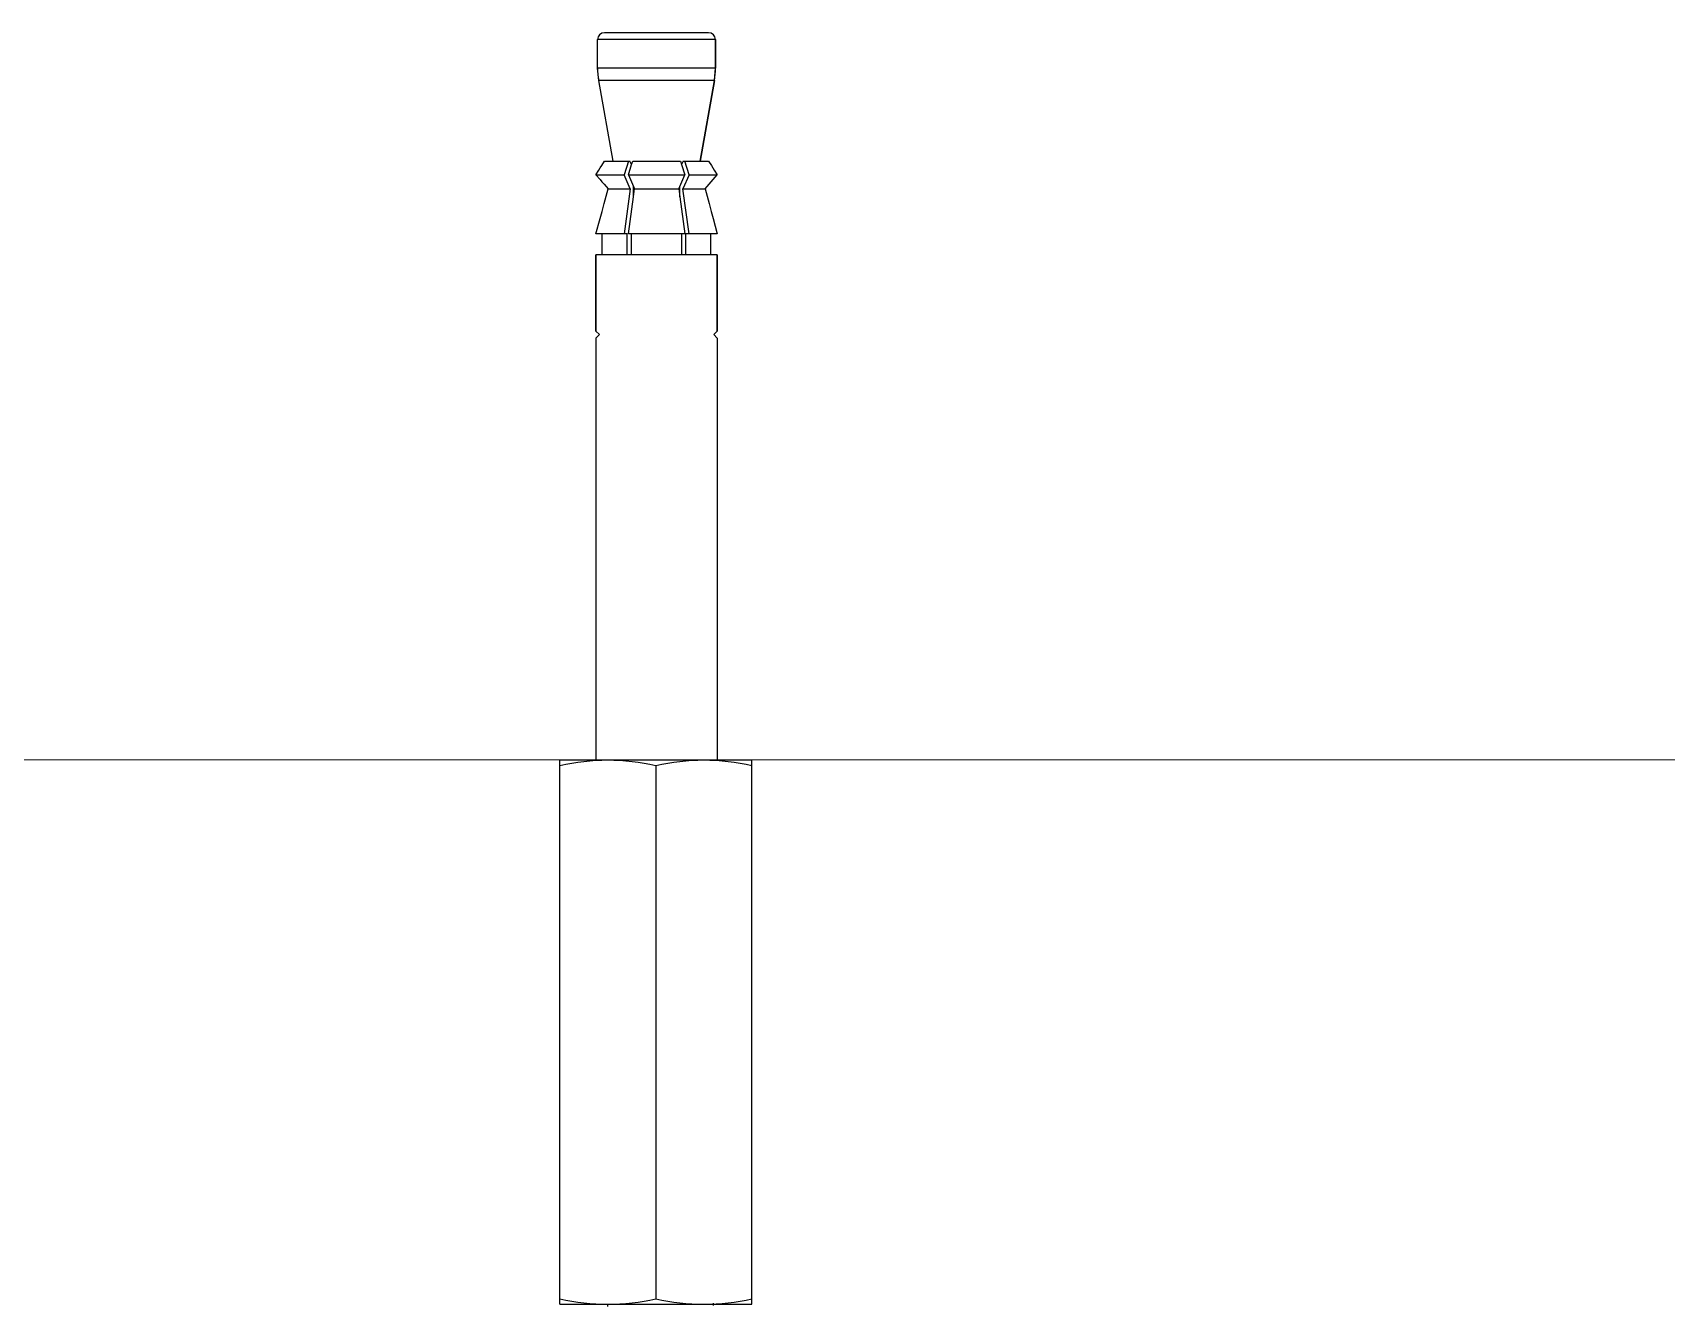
# Model space of a CAD drawing. Extents: x 1247970 to 1725648, y 860327 to 1277876.
# Drawn here: x 1330565 to 1331437, y 1203141 to 1203820 of the extents above; entities that cross this region are included whole.
import ezdxf

# ---------------------------------------------------------------- set-up
doc = ezdxf.new("R2010")
doc.units = 0
doc.header["$LTSCALE"] = 1000
doc.header["$MEASUREMENT"] = 0
doc.layers.get('0').update_dxf_attribs({"color": 254})
doc.layers.add('BZ', color=82, linetype='Continuous', lineweight=20)
doc.layers.add('TK', color=4, linetype='Continuous')

# ---------------------------------------------------------------- blocks, each defined once
blk = doc.blocks.new('A$C63786A89')
at = {"linetype": 'Continuous'}
for p, q in [((-2087.73, 11172.53), (-2150.68, 11172.53)), ((-2150.68, 11157.3), (-2150.68, 11172.53)), ((-2091.44, 11176.24), (-2146.98, 11176.24)), ((-2087.73, 11172.53), (-2087.73, 11157.3)), ((-2087.73, 11157.3), (-2087.73, 11172.53)), ((-2087.73, 11157.3), (-2150.68, 11157.3)), ((-2150.1, 11150.79), (-2150.68, 11157.3)), ((-2088.31, 11150.79), (-2087.73, 11157.3)), ((-2088.31, 11150.79), (-2150.1, 11150.79)), ((-2142.41, 11107.74), (-2150.1, 11150.79)), ((-2088.31, 11150.79), (-2096, 11107.74)), ((-2096, 11107.74), (-2088.31, 11150.79)), ((-2148.47, 11105.3), (-2146.95, 11107.74)), ((-2146.95, 11107.74), (-2133.46, 11107.74)), ((-2134.2, 11107.74), (-2136.51, 11100.33)), ((-2132.53, 11105.89), (-2133.46, 11107.74)), ((-2132.53, 11105.89), (-2131.95, 11107.74)), ((-2131.95, 11107.74), (-2106.46, 11107.74)), ((-2106.46, 11107.74), (-2105.88, 11105.89)), ((-2104.96, 11107.74), (-2105.88, 11105.89)), ((-2104.96, 11107.74), (-2091.47, 11107.74)), ((-2101.9, 11100.33), (-2104.21, 11107.74)), ((-2091.47, 11107.74), (-2089.94, 11105.3)), ((-2151.58, 11100.33), (-2150.01, 11102.83)), ((-2151.58, 11100.33), (-2136.51, 11100.33)), ((-2151.58, 11100.33), (-2149.38, 11097.82)), ((-2150.01, 11102.83), (-2149.26, 11104.04)), ((-2149.26, 11104.04), (-2148.47, 11105.3)), ((-2133.27, 11092.93), (-2136.51, 11100.33)), ((-2134.27, 11100.33), (-2132.53, 11105.89)), ((-2134.27, 11100.33), (-2104.14, 11100.33)), ((-2134.27, 11100.33), (-2131.6, 11094.24)), ((-2106.81, 11094.24), (-2104.14, 11100.33)), ((-2105.88, 11105.89), (-2104.14, 11100.33)), ((-2101.9, 11100.33), (-2105.14, 11092.93)), ((-2101.9, 11100.33), (-2086.84, 11100.33)), ((-2089.94, 11105.3), (-2089.15, 11104.04)), ((-2089.15, 11104.04), (-2088.4, 11102.83)), ((-2089.04, 11097.82), (-2086.84, 11100.33)), ((-2088.4, 11102.83), (-2086.84, 11100.33)), ((-2149.38, 11097.82), (-2148.34, 11096.63)), ((-2148.34, 11096.63), (-2147.21, 11095.35)), ((-2147.21, 11095.35), (-2145.09, 11092.93)), ((-2147.21, 11085.06), (-2145.09, 11092.93)), ((-2145.09, 11092.93), (-2133.27, 11092.93)), ((-2133.27, 11092.93), (-2136.51, 11068.86)), ((-2131.6, 11088.65), (-2131.6, 11094.24)), ((-2131.6, 11094.24), (-2131.03, 11092.93)), ((-2131.6, 11088.65), (-2131.03, 11092.93)), ((-2131.03, 11092.93), (-2107.39, 11092.93)), ((-2107.39, 11092.93), (-2106.81, 11094.24)), ((-2107.39, 11092.93), (-2106.81, 11088.65)), ((-2106.81, 11088.65), (-2106.81, 11094.24)), ((-2105.14, 11092.93), (-2093.32, 11092.93)), ((-2101.9, 11068.86), (-2105.14, 11092.93)), ((-2093.32, 11092.93), (-2091.2, 11095.35)), ((-2093.32, 11092.93), (-2091.2, 11085.06)), ((-2091.2, 11095.35), (-2090.08, 11096.63)), ((-2090.08, 11096.63), (-2089.04, 11097.82)), ((-2148.33, 11080.9), (-2147.21, 11085.06)), ((-2134.27, 11068.86), (-2131.6, 11088.65)), ((-2106.81, 11088.65), (-2104.14, 11068.86)), ((-2091.2, 11085.06), (-2090.08, 11080.9)), ((-2151.58, 11068.86), (-2149.38, 11077.03)), ((-2149.38, 11077.03), (-2148.33, 11080.9)), ((-2090.08, 11080.9), (-2089.04, 11077.03)), ((-2089.04, 11077.03), (-2086.84, 11068.86)), ((-2134.85, 11068.86), (-2151.58, 11068.86)), ((-2148.24, 11057.75), (-2148.24, 11068.86)), ((-2134.85, 11057.75), (-2134.85, 11068.86)), ((-2104.14, 11068.86), (-2134.27, 11068.86)), ((-2132.6, 11057.75), (-2132.6, 11068.86)), ((-2105.81, 11057.75), (-2105.81, 11068.86)), ((-2086.84, 11068.86), (-2103.57, 11068.86)), ((-2103.57, 11057.75), (-2103.57, 11068.86)), ((-2090.17, 11057.75), (-2090.17, 11068.86)), ((-2086.81, 11057.75), (-2151.6, 11057.75)), ((-2151.6, 11017.03), (-2151.6, 11057.75)), ((-2151.6, 11057.75), (-2151.6, 11017.03)), ((-2086.81, 11017.03), (-2086.81, 11057.75)), ((-2086.81, 11057.75), (-2086.81, 11017.03)), ((-2149.75, 11015.17), (-2151.6, 11017.03)), ((-2149.75, 11015.17), (-2151.6, 11013.32)), ((-2151.6, 11013.32), (-2151.6, 10788.2)), ((-2151.6, 11013.32), (-2151.6, 10788.2)), ((-2088.66, 11015.17), (-2086.81, 11017.03)), ((-2088.66, 11015.17), (-2086.81, 11013.32)), ((-2086.81, 11013.32), (-2086.81, 10788.2)), ((-2086.81, 11013.32), (-2086.81, 10788.2)), ((-2170.84, 10497.72), (-2170.84, 10788.19)), ((-2170.84, 10788.19), (-2068.29, 10788.19)), ((-2119.57, 10785.3), (-2119.57, 10500.6)), ((-2068.29, 10497.72), (-2068.29, 10788.19)), ((-2170.84, 10497.72), (-2068.29, 10497.72)), ((-2145.46, 10497.72), (-2145.46, 10496.59)), ((-2088.8, 10497.14), (-2088.8, 10498.26))]:
    blk.add_line(p, q, dxfattribs=at)
for centre, radius, start, end in [((-2146.98, 11172.53), 3.7, 90, 180), ((-2091.44, 11172.53), 3.7, 0, 90), ((-2113.65, 11157.3), 37.03, 180, 190.12467), ((-2124.76, 11157.3), 37.03, 349.87533, 0)]:
    blk.add_arc(centre, radius, start, end, dxfattribs=at)
for points in [[(-2170.84, 10785.3), (-2162.43, 10787.07), (-2153.8, 10788.19), (-2145.2, 10788.19)], [(-2145.2, 10788.19), (-2136.6, 10788.19), (-2127.98, 10787.07), (-2119.57, 10785.3)], [(-2119.57, 10785.3), (-2111.15, 10787.07), (-2102.53, 10788.19), (-2093.93, 10788.19)], [(-2093.93, 10788.19), (-2085.33, 10788.19), (-2076.71, 10787.07), (-2068.29, 10785.3)], [(-2170.84, 10500.6), (-2162.43, 10498.83), (-2153.8, 10497.72), (-2145.2, 10497.72)], [(-2145.2, 10497.72), (-2136.6, 10497.72), (-2127.98, 10498.83), (-2119.57, 10500.6)], [(-2119.57, 10500.6), (-2111.15, 10498.83), (-2102.53, 10497.72), (-2093.93, 10497.72)], [(-2093.93, 10497.72), (-2085.33, 10497.72), (-2076.71, 10498.83), (-2068.29, 10500.6)]]:
    blk.add_open_spline(points, degree=3, dxfattribs=at)
at = {"layer": 'BZ'}
blk.add_line((5293.15, 10788.17), (-5474.05, 10788.17), dxfattribs=at)

msp = doc.modelspace()

# ---------------------------------------------------------------- block references
at = {"layer": 'TK'}
msp.add_blockref('A$C63786A89', (1333017.03, 1192643.73, -355), dxfattribs=at)

doc.saveas('drawing.dxf')
